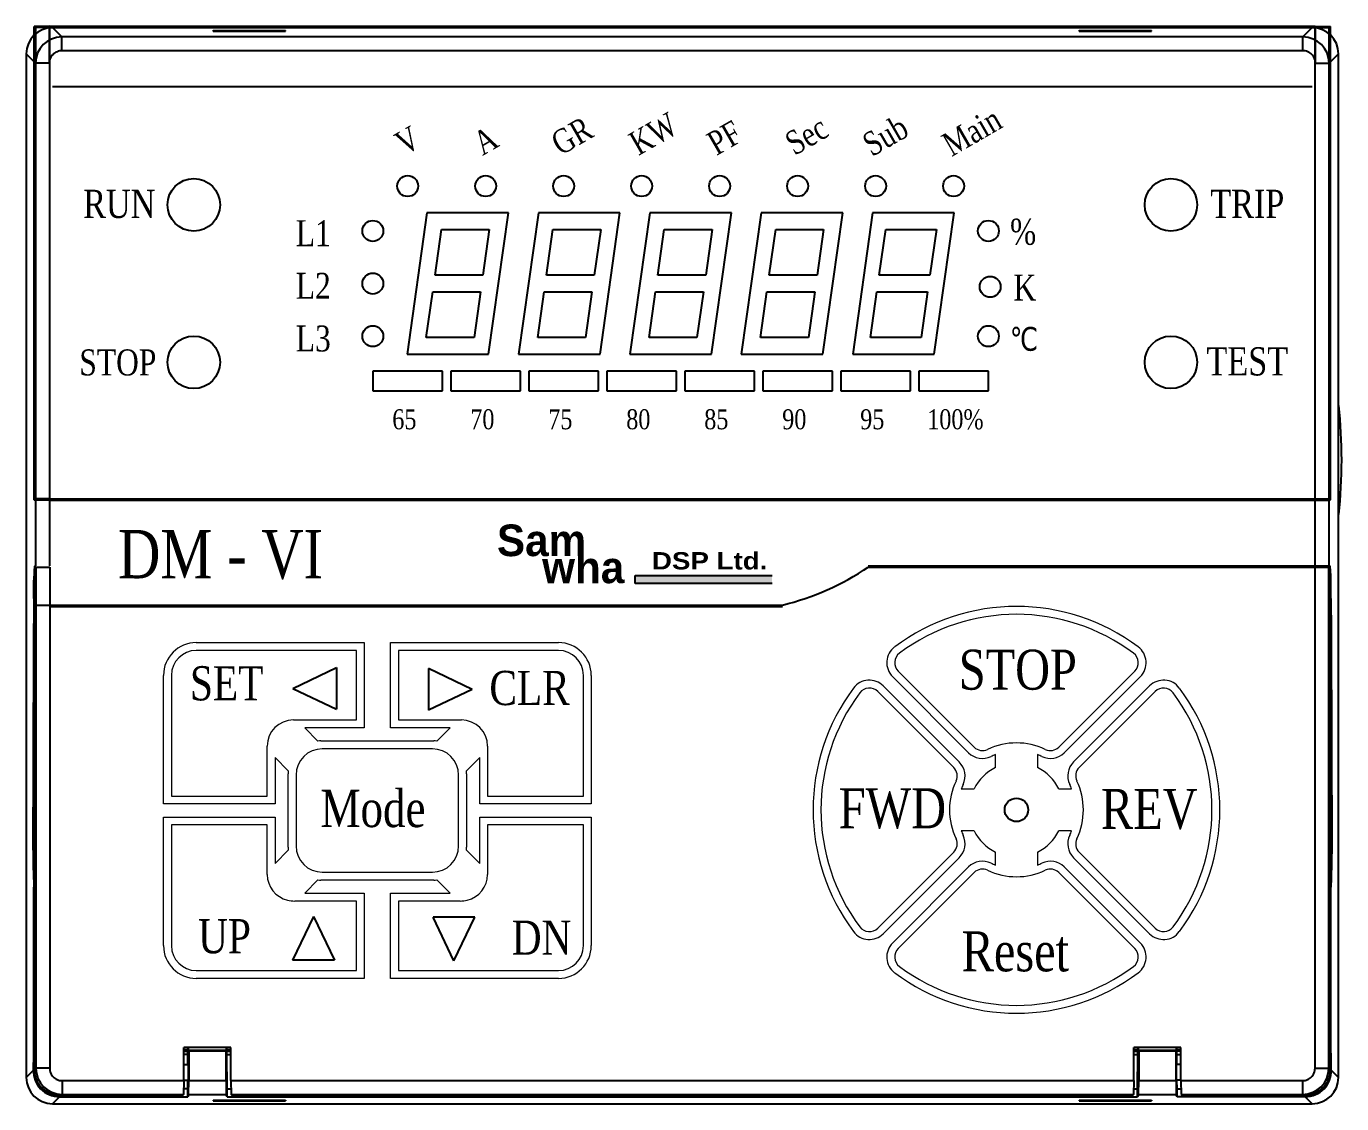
# Model space of a CAD drawing. Header units: millimetres. Extents: x 54 to 1685, y 68 to 1015.
# Drawn here: x 1264.5 to 1364.8, y 230.8 to 312.9 of the extents above; entities that cross this region are included whole.
import ezdxf
from ezdxf.enums import TextEntityAlignment as Align

# ---------------------------------------------------------------- set-up
doc = ezdxf.new("R2010")
doc.units = ezdxf.units.MM
doc.layers.add('02___PRT_ALL_AXES', color=7, linetype='Continuous')
doc.layers.add('40', color=7, linetype='Continuous')
doc.styles.add('SS', font='batang.ttc', dxfattribs={"width": 0.8})
doc.styles.get("Standard").update_dxf_attribs({"font": 'BareunDotumPro1.ttf'})

msp = doc.modelspace()

# ---------------------------------------------------------------- hatches: boundary and pattern name
msp.add_hatch(color=5).paths.add_polyline_path([(1310.945, 270.484), (1310.945, 271.078), (1321.383, 271.078), (1321.383, 270.484)])

# ---------------------------------------------------------------- linework, layer by layer
at = {"color": 7, "linetype": 'Continuous'}
for p, q in [((1265.253, 312.93), (1265.148, 312.913)), ((1265.148, 276.853), (1265.148, 312.913)), ((1265.148, 312.913), (1279.705, 312.913)), ((1265.148, 312.863), (1265.253, 312.846)), ((1265.148, 312.863), (1279.795, 312.863)), ((1266.305, 312.939), (1265.253, 312.93)), ((1265.253, 310.132), (1265.253, 312.93)), ((1265.253, 312.846), (1265.253, 276.92)), ((1266.305, 312.837), (1265.253, 312.846)), ((1266.305, 310.132), (1266.305, 312.939)), ((1266.305, 312.939), (1362.785, 312.939)), ((1266.305, 312.837), (1266.305, 276.929)), ((1266.305, 312.837), (1362.785, 312.837)), ((1267.25, 312.129), (1266.543, 312.837)), ((1362.548, 312.837), (1266.543, 312.837)), ((1279.705, 312.913), (1279.72, 312.92)), ((1279.705, 312.913), (1279.705, 312.863)), ((1279.72, 312.92), (1283.37, 312.92)), ((1279.795, 312.913), (1279.795, 312.863)), ((1279.809, 312.913), (1279.809, 312.856)), ((1279.809, 312.856), (1283.281, 312.856)), ((1283.281, 312.856), (1283.281, 312.913)), ((1283.295, 312.863), (1283.295, 312.913)), ((1283.295, 312.863), (1312.795, 312.863)), ((1283.385, 312.913), (1283.37, 312.92)), ((1283.385, 312.913), (1283.385, 312.863)), ((1283.385, 312.913), (1312.705, 312.913)), ((1316.295, 312.863), (1345.795, 312.863)), ((1316.385, 312.913), (1345.705, 312.913)), ((1345.705, 312.913), (1345.72, 312.92)), ((1345.705, 312.913), (1345.705, 312.863)), ((1345.72, 312.92), (1349.37, 312.92)), ((1345.795, 312.913), (1345.795, 312.863)), ((1345.809, 312.913), (1345.809, 312.856)), ((1345.809, 312.856), (1349.281, 312.856)), ((1349.295, 312.863), (1363.943, 312.863)), ((1349.385, 312.913), (1363.943, 312.913)), ((1361.84, 312.129), (1362.548, 312.837)), ((1362.785, 312.939), (1363.838, 312.93)), ((1362.785, 312.939), (1362.785, 310.132)), ((1362.785, 312.837), (1363.838, 312.846)), ((1362.785, 276.929), (1362.785, 312.837)), ((1363.838, 312.93), (1363.943, 312.913)), ((1363.838, 312.93), (1363.838, 310.132)), ((1363.943, 312.863), (1363.838, 312.846)), ((1363.838, 276.92), (1363.838, 312.846)), ((1363.943, 276.853), (1363.943, 312.913)), ((1267.25, 311.077), (1267.25, 312.129)), ((1361.84, 312.129), (1267.25, 312.129)), ((1278.795, 312.564), (1278.795, 312.63)), ((1278.795, 312.63), (1284.295, 312.63)), ((1278.795, 312.564), (1284.295, 312.564)), ((1284.295, 312.564), (1284.295, 312.63)), ((1344.795, 312.564), (1344.795, 312.63)), ((1344.795, 312.63), (1350.295, 312.63)), ((1344.795, 312.564), (1350.295, 312.564)), ((1350.295, 312.564), (1350.295, 312.63)), ((1361.84, 311.077), (1361.84, 312.129)), ((1264.545, 310.84), (1264.545, 232.83)), ((1265.253, 310.132), (1264.545, 310.84)), ((1361.84, 311.077), (1267.25, 311.077)), ((1363.838, 310.132), (1364.545, 310.84)), ((1364.545, 232.83), (1364.545, 310.84)), ((1266.305, 310.132), (1265.253, 310.132)), ((1362.785, 310.132), (1363.838, 310.132)), ((1362.548, 308.337), (1266.543, 308.337)), ((1265.148, 276.903), (1265.253, 276.92)), ((1265.148, 276.903), (1283.045, 276.903)), ((1265.253, 276.836), (1265.148, 276.853)), ((1265.148, 276.853), (1282.969, 276.853)), ((1266.305, 276.929), (1265.253, 276.92)), ((1265.253, 276.836), (1265.253, 271.833)), ((1266.305, 276.827), (1265.253, 276.836)), ((1266.305, 276.929), (1362.785, 276.929)), ((1266.305, 276.827), (1266.305, 271.833)), ((1266.305, 276.827), (1362.785, 276.827)), ((1346.045, 276.903), (1363.943, 276.903)), ((1346.121, 276.853), (1363.943, 276.853)), ((1362.785, 276.929), (1363.838, 276.92)), ((1362.785, 276.827), (1363.838, 276.836)), ((1362.785, 271.833), (1362.785, 276.827)), ((1363.943, 276.903), (1363.838, 276.92)), ((1363.838, 276.836), (1363.943, 276.853)), ((1363.838, 271.833), (1363.838, 276.836)), ((1265.228, 271.7), (1265.274, 271.716)), ((1265.274, 271.716), (1266.326, 271.733)), ((1265.274, 271.716), (1265.274, 233.538)), ((1266.326, 271.733), (1266.326, 233.538)), ((1328.717, 271.833), (1363.88, 271.833)), ((1328.717, 271.733), (1362.764, 271.733)), ((1361.892, 271.733), (1361.892, 271.833)), ((1362.192, 271.733), (1362.192, 271.807)), ((1362.764, 271.733), (1363.817, 271.716)), ((1362.764, 233.538), (1362.764, 271.733)), ((1363.863, 271.7), (1363.817, 271.716)), ((1363.817, 233.538), (1363.817, 271.716)), ((1265.127, 269.333), (1265.127, 270.733)), ((1265.127, 270.733), (1265.151, 270.733)), ((1265.151, 270.701), (1265.151, 233.415)), ((1363.94, 270.733), (1363.964, 270.733)), ((1363.94, 233.415), (1363.94, 270.701)), ((1363.964, 269.333), (1363.964, 270.733)), ((1265.211, 268.833), (1322.176, 268.833)), ((1266.326, 268.733), (1322.176, 268.733)), ((1265.127, 234.826), (1265.127, 247.333)), ((1363.964, 234.826), (1363.964, 247.333)), ((1265.107, 234.584), (1265.127, 234.826)), ((1265.127, 234.826), (1265.151, 234.826)), ((1276.545, 232.593), (1276.545, 235.12)), ((1280.145, 235.12), (1276.545, 235.12)), ((1276.545, 234.965), (1276.886, 234.965)), ((1276.863, 234.92), (1276.545, 234.92)), ((1276.545, 234.826), (1276.863, 234.826)), ((1276.856, 234.584), (1276.863, 234.826)), ((1276.863, 234.92), (1276.886, 234.965)), ((1276.863, 234.826), (1276.863, 234.92)), ((1276.891, 235.12), (1276.891, 234.874)), ((1276.891, 234.874), (1276.922, 234.843)), ((1279.8, 234.874), (1276.891, 234.874)), ((1276.922, 234.843), (1276.922, 232.593)), ((1279.768, 234.843), (1276.922, 234.843)), ((1279.8, 234.874), (1279.768, 234.843)), ((1279.768, 232.593), (1279.768, 234.843)), ((1279.8, 234.874), (1279.8, 235.12)), ((1279.828, 234.92), (1279.805, 234.965)), ((1279.805, 234.965), (1280.145, 234.965)), ((1279.828, 234.92), (1279.828, 234.826)), ((1280.145, 234.92), (1279.828, 234.92)), ((1279.834, 234.584), (1279.828, 234.826)), ((1279.828, 234.826), (1280.145, 234.826)), ((1280.145, 232.593), (1280.145, 235.12)), ((1352.545, 235.12), (1348.945, 235.12)), ((1348.945, 232.593), (1348.945, 235.12)), ((1348.945, 234.965), (1349.286, 234.965)), ((1349.263, 234.92), (1348.945, 234.92)), ((1348.945, 234.826), (1349.263, 234.826)), ((1349.256, 234.584), (1349.263, 234.826)), ((1349.263, 234.92), (1349.286, 234.965)), ((1349.263, 234.826), (1349.263, 234.92)), ((1349.291, 235.12), (1349.291, 234.874)), ((1352.2, 234.874), (1349.291, 234.874)), ((1349.291, 234.874), (1349.322, 234.843)), ((1352.168, 234.843), (1349.322, 234.843)), ((1349.322, 234.843), (1349.322, 232.593)), ((1352.2, 234.874), (1352.168, 234.843)), ((1352.168, 232.593), (1352.168, 234.843)), ((1352.2, 234.874), (1352.2, 235.12)), ((1352.205, 234.965), (1352.545, 234.965)), ((1352.228, 234.92), (1352.205, 234.965)), ((1352.545, 234.92), (1352.228, 234.92)), ((1352.228, 234.92), (1352.228, 234.826)), ((1352.545, 234.826), (1352.228, 234.826)), ((1352.234, 234.584), (1352.228, 234.826)), ((1352.545, 232.593), (1352.545, 235.12)), ((1363.964, 234.826), (1363.94, 234.826)), ((1363.983, 234.584), (1363.964, 234.826)), ((1265.092, 233.377), (1265.107, 234.584)), ((1265.151, 234.584), (1265.107, 234.584)), ((1276.856, 234.584), (1276.545, 234.584)), ((1276.545, 233.82), (1276.891, 233.82)), ((1276.853, 233.82), (1276.856, 234.584)), ((1279.845, 231.972), (1279.834, 234.584)), ((1279.834, 234.584), (1280.145, 234.584)), ((1348.945, 234.584), (1349.256, 234.584)), ((1349.245, 231.972), (1349.256, 234.584)), ((1352.545, 233.82), (1352.2, 233.82)), ((1352.234, 234.584), (1352.545, 234.584)), ((1352.238, 233.82), (1352.234, 234.584)), ((1363.94, 234.584), (1363.983, 234.584)), ((1363.998, 233.377), (1363.983, 234.584)), ((1265.092, 233.377), (1264.545, 232.83)), ((1265.274, 233.538), (1265.151, 233.415)), ((1266.326, 233.538), (1265.274, 233.538)), ((1267.271, 232.593), (1267.271, 231.541)), ((1267.271, 232.593), (1276.545, 232.593)), ((1276.545, 232.593), (1276.528, 231.541)), ((1276.545, 232.62), (1276.891, 232.62)), ((1276.845, 231.972), (1276.848, 232.62)), ((1276.905, 231.541), (1276.922, 232.593)), ((1276.922, 232.593), (1279.768, 232.593)), ((1279.768, 232.593), (1279.786, 231.541)), ((1280.145, 232.593), (1348.945, 232.593)), ((1280.145, 232.593), (1280.163, 231.541)), ((1348.945, 232.593), (1348.928, 231.541)), ((1349.305, 231.541), (1349.322, 232.593)), ((1349.322, 232.593), (1352.168, 232.593)), ((1352.168, 232.593), (1352.186, 231.541)), ((1352.545, 232.62), (1352.2, 232.62)), ((1352.245, 231.972), (1352.243, 232.62)), ((1352.545, 232.593), (1361.819, 232.593)), ((1352.545, 232.593), (1352.563, 231.541)), ((1361.819, 232.593), (1361.819, 231.541)), ((1362.764, 233.538), (1363.817, 233.538)), ((1363.817, 233.538), (1363.94, 233.415)), ((1363.998, 233.377), (1364.545, 232.83)), ((1265.81, 231.972), (1265.634, 231.972)), ((1276.845, 231.972), (1276.535, 231.972)), ((1276.845, 231.362), (1276.845, 231.972)), ((1279.845, 231.972), (1280.156, 231.972)), ((1279.845, 231.362), (1279.845, 231.972)), ((1348.935, 231.972), (1349.245, 231.972)), ((1349.245, 231.362), (1349.245, 231.972)), ((1352.245, 231.972), (1352.556, 231.972)), ((1352.245, 231.362), (1352.245, 231.972)), ((1363.281, 231.972), (1363.456, 231.972)), ((1267.072, 231.362), (1266.543, 230.833)), ((1266.543, 230.833), (1362.548, 230.833)), ((1267.072, 231.362), (1276.845, 231.362)), ((1267.136, 231.498), (1267.231, 231.5)), ((1267.271, 231.541), (1267.231, 231.5)), ((1267.231, 231.5), (1276.514, 231.5)), ((1267.231, 231.498), (1276.513, 231.498)), ((1267.271, 231.541), (1276.528, 231.541)), ((1276.514, 231.5), (1276.513, 231.498)), ((1276.514, 231.5), (1276.528, 231.541)), ((1276.905, 231.541), (1276.845, 231.362)), ((1276.905, 231.541), (1279.786, 231.541)), ((1278.795, 231.106), (1284.295, 231.106)), ((1278.795, 231.106), (1278.795, 231.04)), ((1278.795, 231.04), (1284.295, 231.04)), ((1279.845, 231.362), (1279.786, 231.541)), ((1279.845, 231.362), (1349.245, 231.362)), ((1280.176, 231.5), (1280.163, 231.541)), ((1280.163, 231.541), (1348.928, 231.541)), ((1280.176, 231.5), (1280.178, 231.498)), ((1280.176, 231.5), (1348.914, 231.5)), ((1280.178, 231.498), (1348.913, 231.498)), ((1284.295, 231.106), (1284.295, 231.04)), ((1344.795, 231.106), (1350.295, 231.106)), ((1344.795, 231.106), (1344.795, 231.04)), ((1344.795, 231.04), (1350.295, 231.04)), ((1348.914, 231.5), (1348.913, 231.498)), ((1348.928, 231.541), (1348.914, 231.5)), ((1349.305, 231.541), (1349.245, 231.362)), ((1349.305, 231.541), (1352.186, 231.541)), ((1350.295, 231.106), (1350.295, 231.04)), ((1352.245, 231.362), (1352.186, 231.541)), ((1362.019, 231.362), (1352.245, 231.362)), ((1352.563, 231.541), (1361.819, 231.541)), ((1352.563, 231.541), (1352.576, 231.5)), ((1352.576, 231.5), (1361.86, 231.5)), ((1352.576, 231.5), (1352.578, 231.498)), ((1352.578, 231.498), (1361.86, 231.498)), ((1361.819, 231.541), (1361.86, 231.5)), ((1361.86, 231.5), (1361.955, 231.498)), ((1362.019, 231.362), (1362.548, 230.833))]:
    msp.add_line(p, q, dxfattribs=at)
at = {"color": 5}
for p, q in [((1310.945, 271.078), (1321.383, 271.078)), ((1310.945, 270.484), (1310.945, 271.078)), ((1321.383, 270.484), (1310.945, 270.484))]:
    msp.add_line(p, q, dxfattribs=at)
at = {"color": 7, "linetype": 'Continuous', "lineweight": 15}
for p, q in [((1277.503, 265.977), (1290.303, 265.977)), ((1290.303, 265.977), (1290.303, 259.477)), ((1292.303, 259.477), (1292.303, 265.977)), ((1292.303, 265.977), (1305.103, 265.977)), ((1289.703, 265.377), (1277.503, 265.377)), ((1289.703, 260.077), (1289.703, 265.377)), ((1292.903, 265.377), (1292.903, 260.077)), ((1305.103, 265.377), (1292.903, 265.377)), ((1336.785, 258.005), (1330.987, 263.803)), ((1349.028, 263.803), (1343.23, 258.005)), ((1275.003, 253.677), (1275.003, 263.477)), ((1275.603, 263.477), (1275.603, 254.277)), ((1307.003, 254.277), (1307.003, 263.477)), ((1307.603, 263.477), (1307.603, 253.677)), ((1329.856, 262.672), (1335.654, 256.874)), ((1336.361, 257.581), (1330.563, 263.379)), ((1349.452, 263.379), (1343.654, 257.581)), ((1344.361, 256.874), (1350.159, 262.672)), ((1329.432, 262.248), (1335.23, 256.45)), ((1344.785, 256.45), (1350.583, 262.248)), ((1284.903, 260.077), (1289.703, 260.077)), ((1292.903, 260.077), (1297.703, 260.077)), ((1285.766, 259.477), (1286.776, 258.467)), ((1290.303, 259.477), (1285.766, 259.477)), ((1296.84, 259.477), (1292.303, 259.477)), ((1295.83, 258.467), (1296.84, 259.477)), ((1282.903, 254.277), (1282.903, 258.077)), ((1287.003, 258.477), (1295.603, 258.477)), ((1295.49, 257.877), (1287.103, 257.877)), ((1299.703, 258.077), (1299.703, 254.277)), ((1284.513, 256.204), (1283.503, 257.215)), ((1283.503, 257.215), (1283.503, 253.677)), ((1299.103, 257.215), (1298.093, 256.204)), ((1299.103, 253.677), (1299.103, 257.215)), ((1338.408, 256.452), (1338.408, 257.433)), ((1341.608, 257.433), (1341.608, 256.452)), ((1284.503, 250.377), (1284.503, 255.977)), ((1285.103, 255.877), (1285.103, 250.477)), ((1297.49, 250.477), (1297.49, 255.877)), ((1298.103, 255.977), (1298.103, 250.377)), ((1335.802, 254.827), (1336.783, 254.827)), ((1343.233, 254.827), (1344.214, 254.827)), ((1283.503, 253.677), (1275.003, 253.677)), ((1275.603, 254.277), (1282.903, 254.277)), ((1307.603, 253.677), (1299.103, 253.677)), ((1299.703, 254.277), (1307.003, 254.277)), ((1275.003, 242.877), (1275.003, 252.677)), ((1275.003, 252.677), (1283.503, 252.677)), ((1283.503, 252.677), (1283.503, 249.14)), ((1299.103, 249.14), (1299.103, 252.677)), ((1299.103, 252.677), (1307.603, 252.677)), ((1307.603, 252.677), (1307.603, 242.877)), ((1275.603, 252.077), (1275.603, 242.877)), ((1282.903, 252.077), (1275.603, 252.077)), ((1282.903, 248.299), (1282.903, 252.077)), ((1307.003, 252.077), (1299.703, 252.077)), ((1299.703, 252.077), (1299.703, 248.299)), ((1307.003, 242.877), (1307.003, 252.077)), ((1336.783, 251.627), (1335.802, 251.627)), ((1344.214, 251.627), (1343.233, 251.627)), ((1283.503, 249.14), (1284.513, 250.151)), ((1298.093, 250.151), (1299.103, 249.14)), ((1335.23, 250.005), (1329.432, 244.207)), ((1338.408, 249.021), (1338.408, 250.003)), ((1341.608, 250.003), (1341.608, 249.021)), ((1350.583, 244.207), (1344.785, 250.005)), ((1335.654, 249.581), (1329.856, 243.783)), ((1330.563, 243.076), (1336.361, 248.874)), ((1343.654, 248.874), (1349.452, 243.076)), ((1350.159, 243.783), (1344.361, 249.581)), ((1286.776, 247.888), (1285.766, 246.877)), ((1295.603, 247.877), (1287.003, 247.877)), ((1287.103, 248.477), (1295.49, 248.477)), ((1296.84, 246.877), (1295.83, 247.888)), ((1330.987, 242.652), (1336.785, 248.45)), ((1343.23, 248.45), (1349.028, 242.652)), ((1285.766, 246.877), (1290.303, 246.877)), ((1290.303, 246.877), (1290.303, 240.377)), ((1292.303, 240.377), (1292.303, 246.877)), ((1292.303, 246.877), (1296.84, 246.877)), ((1289.703, 246.277), (1285.003, 246.277)), ((1289.703, 240.977), (1289.703, 246.277)), ((1292.903, 246.277), (1292.903, 240.977)), ((1297.603, 246.277), (1292.903, 246.277)), ((1277.503, 240.977), (1289.703, 240.977)), ((1292.903, 240.977), (1305.103, 240.977)), ((1290.303, 240.377), (1277.503, 240.377)), ((1305.103, 240.377), (1292.303, 240.377))]:
    msp.add_line(p, q, dxfattribs=at)
for p, q in [((1284.853, 262.483), (1288.187, 264.074)), ((1288.187, 264.074), (1288.187, 260.892)), ((1295.193, 264), (1295.193, 260.818)), ((1298.527, 262.409), (1295.193, 264)), ((1284.853, 262.483), (1288.187, 260.892)), ((1298.527, 262.409), (1295.193, 260.818)), ((1286.432, 245.11), (1284.841, 241.775)), ((1286.432, 245.11), (1288.023, 241.775)), ((1298.726, 245.056), (1295.545, 245.056)), ((1297.136, 241.722), (1295.545, 245.056)), ((1297.136, 241.722), (1298.726, 245.056)), ((1288.023, 241.775), (1284.841, 241.775))]:
    msp.add_line(p, q)
at = {"color": 1}
for centre, radius in [((1277.309, 299.334), 2), ((1351.781, 287.334), 2), ((1340.008, 253.227), 0.894)]:
    msp.add_circle(centre, radius, dxfattribs=at)
at = {"color": 3}
msp.add_circle((1351.781, 299.334), 2, dxfattribs=at)
at = {"color": 30}
msp.add_circle((1277.309, 287.334), 2, dxfattribs=at)
at = {"color": 7, "linetype": 'Continuous'}
for centre, radius, start, end in [((1267.253, 310.129), 2, 90.08421, 179.91579), ((1361.837, 310.129), 2, 0.08421, 89.91579), ((1254.163, 265.374), 11.657, 19.4695, 19.85245), ((1374.928, 265.374), 11.657, 160.14755, 160.5305), ((1254.17, 251.289), 11.65, 340.14755, 340.53109), ((1374.921, 251.289), 11.65, 199.46891, 199.85245), ((1267.274, 233.541), 2, 180.08421, 269.91579), ((1361.817, 233.541), 2, 270.08421, 359.91579)]:
    msp.add_arc(centre, radius, start, end, dxfattribs=at)
at = {"color": 7}
msp.add_arc((1317.397, 288.438), 20.179, 283.6991, 304.1229, dxfattribs=at)
at = {"color": 7, "linetype": 'Continuous', "lineweight": 15}
for centre, radius, start, end in [((1340.008, 253.227), 15.5, 53.21321, 126.78679), ((1340.008, 253.227), 14.9, 53.21321, 126.78679), ((1277.503, 263.477), 2.5, 90, 180), ((1305.103, 263.477), 2.5, 0, 90), ((1277.503, 263.477), 1.9, 90, 180), ((1305.103, 263.477), 1.9, 0, 90), ((1331.624, 264.44), 1.5, 126.78679, 225), ((1331.624, 264.44), 0.9, 126.78679, 225), ((1348.391, 264.44), 0.9, 315, 53.21321), ((1348.391, 264.44), 1.5, 315, 53.21321), ((1328.795, 261.611), 1.5, 45, 143.21321), ((1351.22, 261.611), 1.5, 36.78679, 135), ((1340.008, 253.227), 15.5, 143.21321, 216.78679), ((1340.008, 253.227), 14.9, 143.21321, 216.78679), ((1328.795, 261.611), 0.9, 45, 143.21321), ((1351.22, 261.611), 0.9, 36.78679, 135), ((1340.008, 253.227), 14.9, 323.21321, 36.78679), ((1340.008, 253.227), 15.5, 323.21321, 36.78679), ((1284.903, 258.077), 2, 90, 180), ((1297.703, 258.077), 2, 0, 90), ((1287.103, 255.877), 2, 90, 180), ((1287.003, 255.977), 2.5, 90, 95.20818), ((1295.49, 255.877), 2, 0, 90), ((1295.603, 255.977), 2.5, 84.79182, 90), ((1337.422, 258.642), 0.9, 225, 295.52878), ((1340.008, 253.227), 5.1, 64.47122, 115.52878), ((1342.593, 258.642), 0.9, 244.47122, 315), ((1334.593, 255.813), 1.5, 334.47122, 45), ((1337.422, 258.642), 1.5, 225, 295.52878), ((1340.008, 253.227), 4.5, 110.8275, 115.52878), ((1340.008, 253.227), 4.5, 64.47122, 69.1725), ((1342.593, 258.642), 1.5, 244.47122, 315), ((1345.422, 255.813), 1.5, 135, 205.52878), ((1287.003, 255.977), 2.5, 174.79182, 180), ((1295.603, 255.977), 2.5, 0, 5.20818), ((1334.593, 255.813), 0.9, 334.47122, 45), ((1340.008, 253.227), 3.6, 116.3878, 153.6122), ((1340.008, 253.227), 3.6, 26.3878, 63.6122), ((1345.422, 255.813), 0.9, 135, 205.52878), ((1340.008, 253.227), 5.1, 154.47122, 205.52878), ((1340.008, 253.227), 4.5, 154.47122, 159.1725), ((1340.008, 253.227), 4.5, 20.8275, 25.52878), ((1340.008, 253.227), 5.1, 334.47122, 25.52878), ((1334.593, 250.642), 0.9, 315, 25.52878), ((1334.593, 250.642), 1.5, 315, 25.52878), ((1340.008, 253.227), 4.5, 200.8275, 205.52878), ((1340.008, 253.227), 3.6, 206.3878, 243.6122), ((1340.008, 253.227), 3.6, 296.3878, 333.6122), ((1345.422, 250.642), 1.5, 154.47122, 225), ((1340.008, 253.227), 4.5, 334.47122, 339.1725), ((1345.422, 250.642), 0.9, 154.47122, 225), ((1287.003, 250.377), 2.5, 180, 185.20818), ((1287.103, 250.477), 2, 180, 270), ((1295.49, 250.477), 2, 270, 0), ((1295.603, 250.377), 2.5, 354.79182, 0), ((1337.422, 247.813), 1.5, 64.47122, 135), ((1337.422, 247.813), 0.9, 64.47122, 135), ((1340.008, 253.227), 5.1, 244.47122, 295.52878), ((1340.008, 253.227), 4.5, 244.47122, 249.1725), ((1340.008, 253.227), 4.5, 290.8275, 295.52878), ((1342.593, 247.813), 1.5, 45, 115.52878), ((1342.593, 247.813), 0.9, 45, 115.52878), ((1284.903, 248.299), 2, 180, 257.08599), ((1287.003, 250.377), 2.5, 264.79182, 270), ((1295.603, 250.377), 2.5, 270, 275.20818), ((1297.703, 248.299), 2, 282.91401, 0), ((1285.003, 248.377), 2.1, 254.90233, 270), ((1297.603, 248.377), 2.1, 270, 285.09767), ((1328.795, 244.844), 1.5, 216.78679, 315), ((1328.795, 244.844), 0.9, 216.78679, 315), ((1351.22, 244.844), 1.5, 225, 323.21321), ((1351.22, 244.844), 0.9, 225, 323.21321), ((1277.503, 242.877), 2.5, 180, 270), ((1277.503, 242.877), 1.9, 180, 270), ((1305.103, 242.877), 1.9, 270, 0), ((1305.103, 242.877), 2.5, 270, 0), ((1331.624, 242.015), 1.5, 135, 233.21321), ((1331.624, 242.015), 0.9, 135, 233.21321), ((1348.391, 242.015), 0.9, 306.78679, 45), ((1348.391, 242.015), 1.5, 306.78679, 45), ((1340.008, 253.227), 15.5, 233.21321, 306.78679), ((1340.008, 253.227), 14.9, 233.21321, 306.78679)]:
    msp.add_arc(centre, radius, start, end, dxfattribs=at)
at = {"color": 7, "linetype": 'Continuous'}
for centre, major_axis, ratio, start_param, end_param in [((1266.548, 310.834), (1.418, -1.418), 0.9972647, 2.357564, 3.9256213), ((1362.543, 310.834), (1.418, 1.418), 0.9972647, -0.7840286, 0.7840286), ((1265.211, 270.73), (0, 1.103), 0.075882, 6.2801387, 7.850935), ((1265.229, 270.697), (0, 1.003), 0.0782299, 0.0140979, 1.5674409), ((1362.182, 270.233), (0, 1.6), 0.0349208, -0.3537841, -0.1819588), ((1363.861, 270.697), (0, 1.003), 0.0782299, 4.7157444, 6.2690874), ((1363.88, 270.73), (0, 1.103), 0.075882, 4.7154356, 6.2862319), ((1276.885, 235.265), (0, 0.3), 0.0174551, -3.1066861, -2.0799773), ((1279.805, 235.265), (0, 0.3), 0.0174551, -4.203208, -3.1764992), ((1349.285, 235.265), (0, 0.3), 0.0174551, -3.1066861, -2.0799773), ((1352.205, 235.265), (0, 0.3), 0.0174551, -4.203208, -3.1764992), ((1276.891, 233.22), (0, 0.7), 0.0174551, -3.6798354, 0.5382428), ((1352.2, 233.22), (0, 0.7), 0.0174551, -0.5382428, 3.6798354), ((1266.548, 232.836), (1.418, 1.418), 0.9972647, -3.9256213, -2.357564), ((1267.095, 233.383), (0.876, 1.838), 0.9802708, -4.2724963, -3.506276), ((1267.153, 233.42), (1.418, 1.418), 0.9972647, 2.357564, 2.5671651), ((1362.543, 232.836), (1.418, -1.418), 0.9972647, -0.7840286, 0.7840286), ((1361.995, 233.383), (-0.876, 1.838), 0.9802708, -2.7769093, -2.010689), ((1361.937, 233.42), (-1.418, 1.418), 0.9972647, -2.5671651, -2.357564), ((1267.077, 233.365), (1.418, 1.418), 0.9972647, -3.159401, -2.357564), ((1362.013, 233.365), (1.418, -1.418), 0.9972647, -0.7840286, 0.0178083)]:
    msp.add_ellipse(centre, major_axis=major_axis, ratio=ratio, start_param=start_param, end_param=end_param, dxfattribs=at)
for points, knots in [([(1267.25, 311.077), (1267.127, 311.077), (1266.879, 311.028), (1266.564, 310.818), (1266.354, 310.503), (1266.305, 310.255), (1266.305, 310.132)], [0, 0, 0, 0, 0.2502191, 0.500153, 0.7500302, 1, 1, 1, 1]), ([(1362.785, 310.132), (1362.786, 310.255), (1362.736, 310.504), (1362.526, 310.818), (1362.212, 311.028), (1361.963, 311.077), (1361.84, 311.077)], [0, 0, 0, 0, 0.2502191, 0.500153, 0.7500302, 1, 1, 1, 1]), ([(1265.127, 269.333), (1265.099, 268.712), (1265.06, 253.379), (1265.042, 251.333), (1265.06, 249.287), (1265.099, 247.954), (1265.127, 247.333)], [0, 0, 0, 0, 0.2329971, 0.500001, 0.7670065, 1, 1, 1, 1]), ([(1363.964, 269.333), (1363.992, 268.712), (1364.03, 253.379), (1364.049, 251.333), (1364.03, 249.287), (1363.992, 247.954), (1363.964, 247.333)], [0, 0, 0, 0, 0.2329971, 0.500001, 0.7670065, 1, 1, 1, 1]), ([(1265.194, 232.998), (1265.221, 232.873), (1265.299, 232.632), (1265.483, 232.311), (1265.713, 232.046), (1266.051, 231.774), (1266.528, 231.554), (1266.936, 231.498), (1267.136, 231.498)], [0, 0, 0, 0, 0.1453169, 0.2844545, 0.4157128, 0.5400544, 0.7741645, 1, 1, 1, 1]), ([(1266.326, 233.538), (1266.326, 233.415), (1266.375, 233.166), (1266.585, 232.852), (1266.9, 232.642), (1267.148, 232.593), (1267.271, 232.593)], [0, 0, 0, 0, 0.2502193, 0.5001512, 0.7500273, 1, 1, 1, 1]), ([(1361.819, 232.593), (1361.942, 232.593), (1362.191, 232.642), (1362.505, 232.852), (1362.715, 233.167), (1362.765, 233.415), (1362.764, 233.538)], [0, 0, 0, 0, 0.2502193, 0.5001512, 0.7500273, 1, 1, 1, 1]), ([(1361.955, 231.498), (1362.154, 231.498), (1362.563, 231.554), (1363.039, 231.774), (1363.378, 232.046), (1363.608, 232.311), (1363.791, 232.631), (1363.869, 232.873), (1363.896, 232.998)], [0, 0, 0, 0, 0.2258312, 0.4599354, 0.5842729, 0.7155252, 0.8546651, 1, 1, 1, 1])]:
    msp.add_open_spline(points, degree=3, knots=knots, dxfattribs=at)
at = {"layer": '02___PRT_ALL_AXES', "color": 7, "linetype": 'Continuous'}
for p, q in [((1295.082, 298.725), (1293.566, 287.942)), ((1301.298, 298.725), (1295.082, 298.725)), ((1299.782, 287.942), (1301.298, 298.725)), ((1303.572, 298.725), (1302.057, 287.942)), ((1309.789, 298.725), (1303.572, 298.725)), ((1308.273, 287.942), (1309.789, 298.725)), ((1312.063, 298.725), (1310.548, 287.942)), ((1318.279, 298.725), (1312.063, 298.725)), ((1316.764, 287.942), (1318.279, 298.725)), ((1320.554, 298.725), (1319.038, 287.942)), ((1326.77, 298.725), (1320.554, 298.725)), ((1325.255, 287.942), (1326.77, 298.725)), ((1329.045, 298.725), (1327.529, 287.942)), ((1335.261, 298.725), (1329.045, 298.725)), ((1333.745, 287.942), (1335.261, 298.725)), ((1295.699, 293.97), (1296.189, 297.452)), ((1296.189, 297.452), (1299.833, 297.452)), ((1299.833, 297.452), (1299.343, 293.97)), ((1304.19, 293.97), (1304.679, 297.452)), ((1304.679, 297.452), (1308.323, 297.452)), ((1308.323, 297.452), (1307.834, 293.97)), ((1312.681, 293.97), (1313.17, 297.452)), ((1313.17, 297.452), (1316.814, 297.452)), ((1316.814, 297.452), (1316.325, 293.97)), ((1321.172, 293.97), (1321.661, 297.452)), ((1321.661, 297.452), (1325.305, 297.452)), ((1325.305, 297.452), (1324.816, 293.97)), ((1329.555, 293.97), (1330.045, 297.452)), ((1330.045, 297.452), (1333.903, 297.452)), ((1333.903, 297.452), (1333.414, 293.97)), ((1299.343, 293.97), (1295.699, 293.97)), ((1307.834, 293.97), (1304.19, 293.97)), ((1316.325, 293.97), (1312.681, 293.97)), ((1324.816, 293.97), (1321.172, 293.97)), ((1333.414, 293.97), (1329.555, 293.97)), ((1295.031, 289.216), (1295.52, 292.697)), ((1295.52, 292.697), (1299.164, 292.697)), ((1299.164, 292.697), (1298.675, 289.216)), ((1303.522, 289.216), (1304.011, 292.697)), ((1304.011, 292.697), (1307.655, 292.697)), ((1307.655, 292.697), (1307.166, 289.216)), ((1312.013, 289.216), (1312.502, 292.697)), ((1312.502, 292.697), (1316.146, 292.697)), ((1316.146, 292.697), (1315.657, 289.216)), ((1320.503, 289.216), (1320.993, 292.697)), ((1320.993, 292.697), (1324.637, 292.697)), ((1324.637, 292.697), (1324.148, 289.216)), ((1328.887, 289.216), (1329.376, 292.697)), ((1329.376, 292.697), (1333.235, 292.697)), ((1333.235, 292.697), (1332.745, 289.216)), ((1298.675, 289.216), (1295.031, 289.216)), ((1307.166, 289.216), (1303.522, 289.216)), ((1315.657, 289.216), (1312.013, 289.216)), ((1324.148, 289.216), (1320.503, 289.216)), ((1332.745, 289.216), (1328.887, 289.216)), ((1293.566, 287.942), (1299.782, 287.942)), ((1302.057, 287.942), (1308.273, 287.942)), ((1310.548, 287.942), (1316.764, 287.942)), ((1319.038, 287.942), (1325.255, 287.942)), ((1327.529, 287.942), (1333.745, 287.942)), ((1290.958, 286.647), (1290.958, 285.161)), ((1296.264, 286.647), (1290.958, 286.647)), ((1296.264, 285.161), (1296.264, 286.647)), ((1296.901, 286.647), (1296.901, 285.161)), ((1302.208, 286.647), (1296.901, 286.647)), ((1302.208, 285.161), (1302.208, 286.647)), ((1302.845, 286.647), (1302.845, 285.161)), ((1308.152, 286.647), (1302.845, 286.647)), ((1308.152, 285.161), (1308.152, 286.647)), ((1308.788, 286.647), (1308.788, 285.161)), ((1314.095, 286.647), (1308.788, 286.647)), ((1314.095, 285.161), (1314.095, 286.647)), ((1314.732, 286.647), (1314.732, 285.161)), ((1320.039, 286.647), (1314.732, 286.647)), ((1320.039, 285.161), (1320.039, 286.647)), ((1320.675, 286.647), (1320.675, 285.161)), ((1325.982, 286.647), (1320.675, 286.647)), ((1325.982, 285.161), (1325.982, 286.647)), ((1326.619, 286.647), (1326.619, 285.161)), ((1331.926, 286.647), (1326.619, 286.647)), ((1331.926, 285.161), (1331.926, 286.647)), ((1337.869, 286.647), (1332.562, 286.647)), ((1332.562, 286.647), (1332.562, 285.161)), ((1337.869, 285.161), (1337.869, 286.647)), ((1290.958, 285.161), (1296.264, 285.161)), ((1296.901, 285.161), (1302.208, 285.161)), ((1302.845, 285.161), (1308.152, 285.161)), ((1308.788, 285.161), (1314.095, 285.161)), ((1314.732, 285.161), (1320.039, 285.161)), ((1320.675, 285.161), (1325.982, 285.161)), ((1326.619, 285.161), (1331.926, 285.161)), ((1332.562, 285.161), (1337.869, 285.161))]:
    msp.add_line(p, q, dxfattribs=at)
for centre in [(1293.611, 300.763), (1299.555, 300.763), (1305.498, 300.763), (1311.442, 300.763), (1317.385, 300.763), (1323.329, 300.763), (1329.272, 300.763), (1335.216, 300.763), (1290.958, 297.345), (1337.869, 297.345), (1290.958, 293.334), (1338.002, 293.089), (1290.958, 289.322), (1337.869, 289.322)]:
    msp.add_circle(centre, 0.796, dxfattribs=at)
msp.add_arc((1326.91, 279.883), 37.886, 353.70019, 6.29981, dxfattribs=at)

# ---------------------------------------------------------------- texts
at = {"color": 0, "style": 'SS', "width": 0.8}
for s, height, p in [('GR', 1.8144, (1305.258, 303.052)), ('KW', 1.8144, (1311.201, 303.052)), ('PF', 1.8144, (1317.145, 303.052)), ('Sub', 1.8144, (1328.991, 302.969)), ('Main', 1.8144, (1335.061, 302.969)), ('V', 1.814, (1293.371, 303.052)), ('A', 1.814, (1299.314, 303.052)), ('Sec', 1.8144, (1323.088, 303.052))]:
    msp.add_text(s, height=height, rotation=30, dxfattribs=at).set_placement(p)
msp.add_text('℃', height=1.814, dxfattribs=at).set_placement((1339.507, 288.215))
at = {"color": 1, "linetype": 'Continuous', "style": 'SS', "width": 0.8}
for height, p in [(1.9871, (1268.587, 286.332)), (3.0468, (1335.612, 262.39))]:
    msp.add_text('STOP', height=height, dxfattribs=at).set_placement(p)
at = {"color": 7, "linetype": 'Continuous', "style": 'SS', "width": 0.8}
for s, p in [('FWD', (1326.464, 251.827)), ('Reset', (1335.835, 240.922))]:
    msp.add_text(s, height=3.0468, dxfattribs=at).set_placement(p)
at = {"color": 0, "linetype": 'Continuous', "style": 'SS', "width": 0.8}
msp.add_text('REV', height=3.0468, dxfattribs=at).set_placement((1346.452, 251.778))
at = {"color": 20, "insert": (1300.412, 274.97), "char_height": 2.40786, "width": 8.65277, "attachment_point": 1}
msp.add_mtext('{\\fPump Demi Bold LET|b0|i0|c0|p2;Sam}', dxfattribs=at)
at = {"color": 5, "insert": (1303.859, 272.909), "char_height": 2.40786, "width": 8.65277, "attachment_point": 1}
msp.add_mtext('{\\fPump Demi Bold LET|b0|i0|c0|p2;wha}', dxfattribs=at)
at = {"color": 0, "insert": (1312.225, 272.867), "char_height": 1.32071, "width": 9.15833, "attachment_point": 1}
msp.add_mtext('{\\fArial Black|b0|i0|c0|p34;DSP Ltd.}', dxfattribs=at)
at = {"layer": '40', "color": 0, "style": 'SS', "width": 0.8}
for s, height, p in [('RUN', 2.1528, (1271.63, 298.331)), ('TRIP', 2.1528, (1357.602, 298.331)), ('L1', 1.9802, (1286.42, 296.183)), ('%', 1.98, (1340.516, 296.296)), ('L2', 1.9802, (1286.42, 292.172)), ('K', 1.98, (1340.649, 292.039)), ('L3', 1.9802, (1286.42, 288.16)), ('TEST', 2.1528, (1357.602, 286.331)), ('65', 1.5232, (1293.359, 282.232)), ('70', 1.5232, (1299.302, 282.232)), ('75', 1.5232, (1305.246, 282.232)), ('80', 1.5232, (1311.189, 282.232)), ('85', 1.5232, (1317.133, 282.232)), ('90', 1.5232, (1323.076, 282.232)), ('95', 1.5232, (1329.02, 282.232)), ('100%%%', 1.5232, (1335.354, 282.232)), ('SET', 2.6049, (1279.818, 261.571)), ('CLR', 2.6049, (1302.9, 261.214)), ('Mode', 2.8417, (1290.968, 251.913)), ('UP', 2.6049, (1279.651, 242.297)), ('DN', 2.6049, (1303.815, 242.185))]:
    msp.add_text(s, height=height, dxfattribs=at).set_placement(p, align=Align.CENTER)
at = {"layer": '40', "color": 0, "lineweight": -3, "style": 'SS', "width": 0.8}
msp.add_text('DM - VI', height=3.6942, dxfattribs=at).set_placement((1279.354, 270.865), align=Align.CENTER)

doc.saveas('drawing.dxf')
